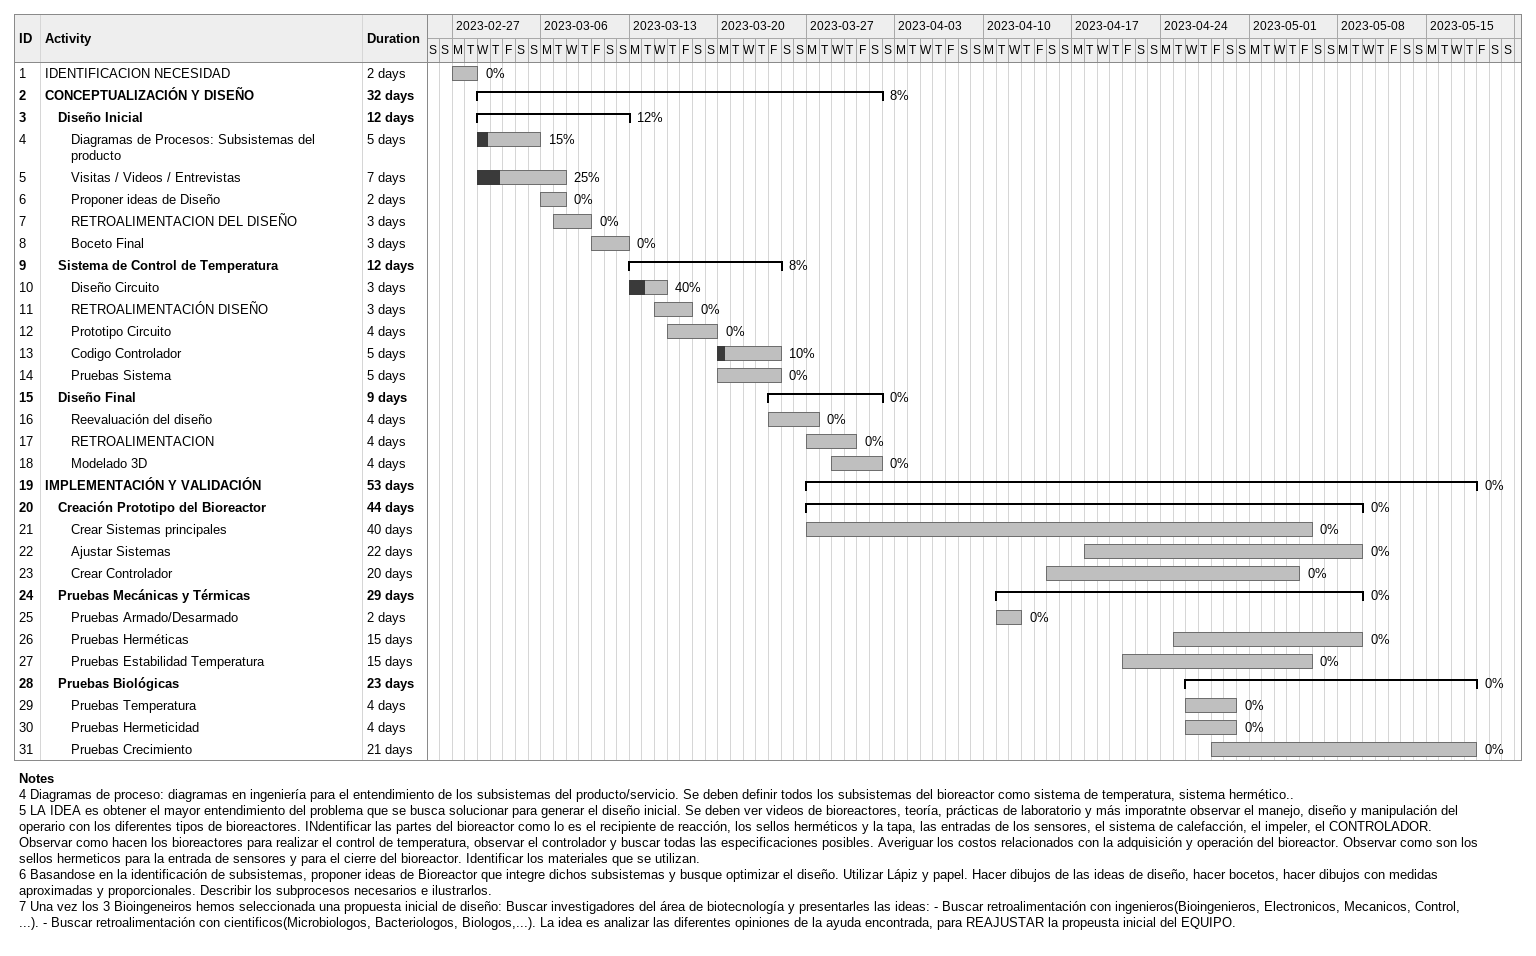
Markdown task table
| ID | Level | Task | Duration | Start | Finish | % complete |
|---|---|---|---|---|---|---|
| 1 | 1 | IDENTIFICACION NECESIDAD | 2d | 2023-02-27 | 2023-02-28 | 0 |
| 2 | 1 | **CONCEPTUALIZACIÓN Y DISEÑO** | 32d | 2023-03-01 | 2023-04-01 | 8 |
| 3 | 2 | **Diseño Inicial** | 12d | 2023-03-01 | 2023-03-12 | 12 |
| 4 | 3 | Diagramas de Procesos: Subsistemas del producto | 5d | 2023-03-01 | 2023-03-05 | 15 |
| 5 | 3 | Visitas / Videos / Entrevistas | 7d | 2023-03-01 | 2023-03-07 | 25 |
| 6 | 3 | Proponer ideas de Diseño | 2d | 2023-03-06 | 2023-03-07 | 0 |
| 7 | 3 | RETROALIMENTACION DEL DISEÑO | 3d | 2023-03-07 | 2023-03-09 | 0 |
| 8 | 3 | Boceto Final | 3d | 2023-03-10 | 2023-03-12 | 0 |
| 9 | 2 | **Sistema de Control de Temperatura** | 12d | 2023-03-13 | 2023-03-24 | 8 |
| 10 | 3 | Diseño Circuito | 3d | 2023-03-13 | 2023-03-15 | 40 |
| 11 | 3 | RETROALIMENTACIÓN DISEÑO | 3d | 2023-03-15 | 2023-03-17 | 0 |
| 12 | 3 | Prototipo Circuito | 4d | 2023-03-16 | 2023-03-19 | 0 |
| 13 | 3 | Codigo Controlador | 5d | 2023-03-20 | 2023-03-24 | 10 |
| 14 | 3 | Pruebas Sistema | 5d | 2023-03-20 | 2023-03-24 | 0 |
| 15 | 2 | **Diseño Final** | 9d | 2023-03-24 | 2023-04-01 | 0 |
| 16 | 3 | Reevaluación del diseño | 4d | 2023-03-24 | 2023-03-27 | 0 |
| 17 | 3 | RETROALIMENTACION | 4d | 2023-03-27 | 2023-03-30 | 0 |
| 18 | 3 | Modelado 3D | 4d | 2023-03-29 | 2023-04-01 | 0 |
| 19 | 1 | **IMPLEMENTACIÓN Y VALIDACIÓN** | 53d | 2023-03-27 | 2023-05-18 | 0 |
| 20 | 2 | **Creación Prototipo del Bioreactor** | 44d | 2023-03-27 | 2023-05-09 | 0 |
| 21 | 3 | Crear Sistemas principales | 40d | 2023-03-27 | 2023-05-05 | 0 |
| 22 | 3 | Ajustar Sistemas | 22d | 2023-04-18 | 2023-05-09 | 0 |
| 23 | 3 | Crear Controlador | 20d | 2023-04-15 | 2023-05-04 | 0 |
| 24 | 2 | **Pruebas Mecánicas y Térmicas** | 29d | 2023-04-11 | 2023-05-09 | 0 |
| 25 | 3 | Pruebas Armado/Desarmado | 2d | 2023-04-11 | 2023-04-12 | 0 |
| 26 | 3 | Pruebas Herméticas | 15d | 2023-04-25 | 2023-05-09 | 0 |
| 27 | 3 | Pruebas Estabilidad Temperatura | 15d | 2023-04-21 | 2023-05-05 | 0 |
| 28 | 2 | **Pruebas Biológicas** | 23d | 2023-04-26 | 2023-05-18 | 0 |
| 29 | 3 | Pruebas Temperatura | 4d | 2023-04-26 | 2023-04-29 | 0 |
| 30 | 3 | Pruebas Hermeticidad | 4d | 2023-04-26 | 2023-04-29 | 0 |
| 31 | 3 | Pruebas Crecimiento | 21d | 2023-04-28 | 2023-05-18 | 0 |

Notes
- 4: Diagramas de proceso: diagramas en ingeniería para el entendimiento de los subsistemas del producto/servicio. Se deben definir todos los subsistemas del bioreactor como sistema de temperatura, sistema hermético..
- 5: LA IDEA es obtener el mayor entendimiento del problema que se busca solucionar para generar el diseño inicial. Se deben ver videos de bioreactores, teoría, prácticas de laboratorio y más imporatnte observar el manejo, diseño y manipulación del operario con los diferentes tipos de bioreactores. INdentificar las partes del bioreactor como lo es el recipiente de reacción, los sellos herméticos y la tapa, las entradas de los sensores, el sistema de calefacción, el impeler, el CONTROLADOR. Observar como hacen los bioreactores para realizar el control de temperatura, observar el controlador y buscar todas las especificaciones posibles. Averiguar los costos relacionados con la adquisición y operación del bioreactor. Observar como son los sellos hermeticos para la entrada de sensores y para el cierre del bioreactor. Identificar los materiales que se utilizan.
- 6: Basandose en la identificación de subsistemas, proponer ideas de Bioreactor que integre dichos subsistemas y busque optimizar el diseño. Utilizar Lápiz y papel. Hacer dibujos de las ideas de diseño, hacer bocetos, hacer dibujos con medidas aproximadas y proporcionales. Describir los subprocesos necesarios e ilustrarlos.
- 7: Una vez los 3 Bioingeneiros hemos seleccionada una propuesta inicial de diseño: Buscar investigadores del área de biotecnología y presentarles las ideas: - Buscar retroalimentación con ingenieros(Bioingenieros, Electronicos, Mecanicos, Control, ...). - Buscar retroalimentación con cientificos(Microbiologos, Bacteriologos, Biologos,...). La idea es analizar las diferentes opiniones de la ayuda encontrada, para REAJUSTAR la propeusta inicial del EQUIPO.
